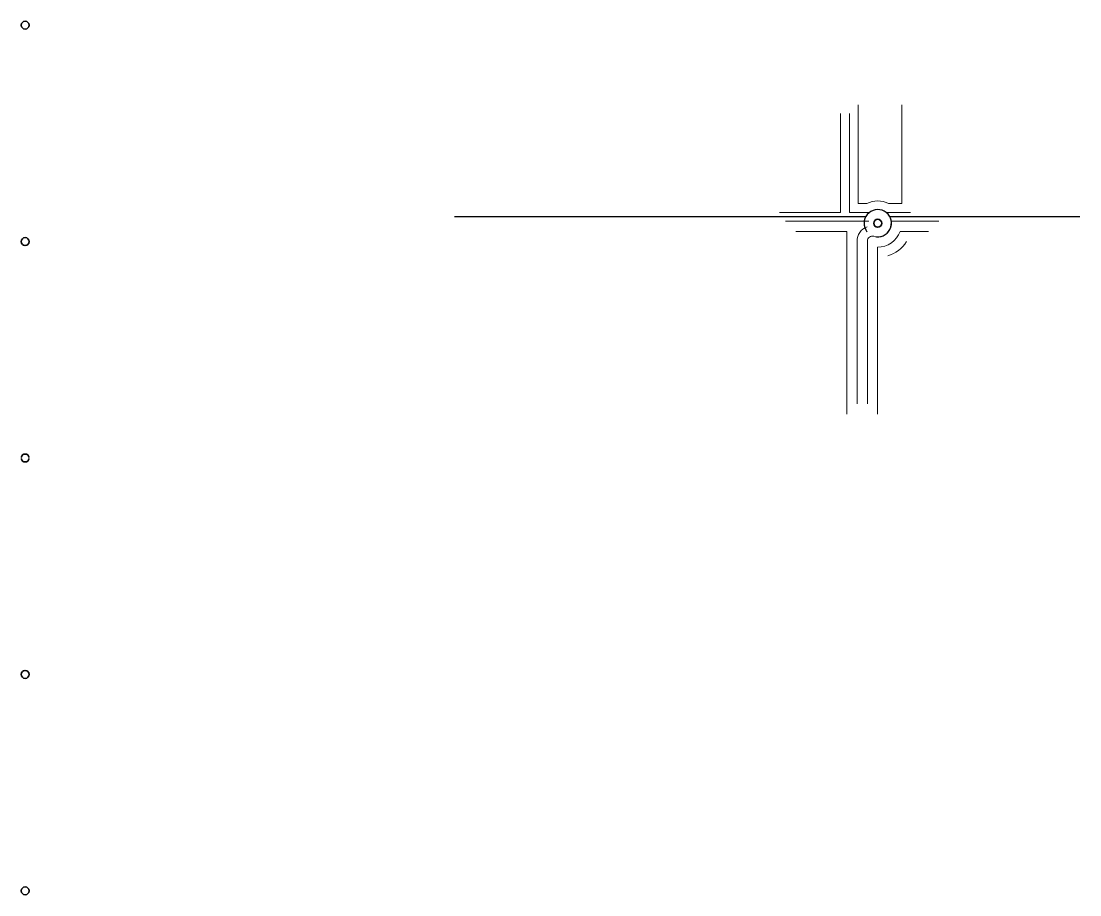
# Model space of a CAD drawing. Header units: millimetres. Extents: x -5937 to 68925, y -3068 to 5300.
# Drawn here: x 40042 to 40972, y 2054 to 2821 of the extents above; entities that cross this region are included whole.
import ezdxf

# ---------------------------------------------------------------- set-up
doc = ezdxf.new("R2010")
doc.units = ezdxf.units.MM
doc.header["$LTSCALE"] = 7
doc.layers.add('参照', color=6, linetype='Continuous', lineweight=9)

msp = doc.modelspace()

# ---------------------------------------------------------------- linework, layer by layer
for p, q in [((40783.796, 2649.327), (40422.685, 2649.327)), ((40971.796, 2649.327), (40804.936, 2649.327))]:
    msp.add_line(p, q)
at = {"color": 7, "linetype": 'Continuous', "lineweight": 35}
for centre in [(40045.792, 2817.541), (40794.366, 2643.646), (40045.792, 2627.541), (40045.792, 2247.541), (40045.792, 2057.541)]:
    msp.add_circle(centre, 3.5, dxfattribs=at)
msp.add_arc((40794.366, 2643.646), 12, 264.342152, 218.12466)
for start, end in [(8.213211, 171.786789), (188.213211, 351.786789)]:
    msp.add_arc((40045.792, 2437.541), 3.5, start, end, dxfattribs=at)
at = {"layer": '参照', "color": 3}
for p, q in [((40777.118, 2660.836), (40777.118, 2747.556)), ((40815.479, 2747.556), (40815.479, 2660.836)), ((40784.799, 2660.836), (40777.118, 2660.836)), ((40815.479, 2660.836), (40803.932, 2660.836))]:
    msp.add_line(p, q, dxfattribs=at)
at = {"layer": '参照'}
for p, q in [((40761.774, 2739.884), (40761.774, 2653.163)), ((40769.446, 2653.163), (40769.446, 2739.884)), ((40761.774, 2653.163), (40708.068, 2653.163)), ((40787.057, 2653.163), (40769.446, 2653.163)), ((40823.152, 2653.163), (40801.675, 2653.163))]:
    msp.add_line(p, q, dxfattribs=at)
at = {"layer": '参照', "color": 1}
for p, q in [((40713.492, 2645.491), (40786.427, 2645.491)), ((40806.223, 2645.491), (40848.01, 2645.491)), ((40776.267, 2627.84), (40776.267, 2485.034)), ((40785.235, 2485.034), (40785.235, 2628.078))]:
    msp.add_line(p, q, dxfattribs=at)
at = {"layer": '参照', "color": 2}
for p, q in [((40767.3, 2636.523), (40722.46, 2636.523)), ((40767.3, 2476.066), (40767.3, 2636.523)), ((40839.043, 2636.523), (40814.089, 2636.523)), ((40794.203, 2622.677), (40794.203, 2476.066))]:
    msp.add_line(p, q, dxfattribs=at)
at = {"layer": '参照', "color": 3}
for radius, start, end in [(19.672, 60.902548, 119.126889), (29.94, 287.103431, 327.490956)]:
    msp.add_arc((40794.366, 2643.646), radius, start, end, dxfattribs=at)
at = {"layer": '参照'}
msp.add_arc((40794.366, 2643.646), 12, 52.476485, 127.523515, dxfattribs=at)
at = {"layer": '参照', "color": 1}
for centre, radius, start, end in [((40789.535, 2628.078), 13.27, 109.81116, 181.028062), ((40794.366, 2643.646), 12, 252.761708, 8.844268), ((40789.535, 2628.078), 4.3, 72.761708, 180)]:
    msp.add_arc(centre, radius, start, end, dxfattribs=at)
at = {"layer": '参照', "color": 2}
msp.add_arc((40794.366, 2643.646), 20.97, 269.555775, 340.143253, dxfattribs=at)

doc.saveas('drawing.dxf')
